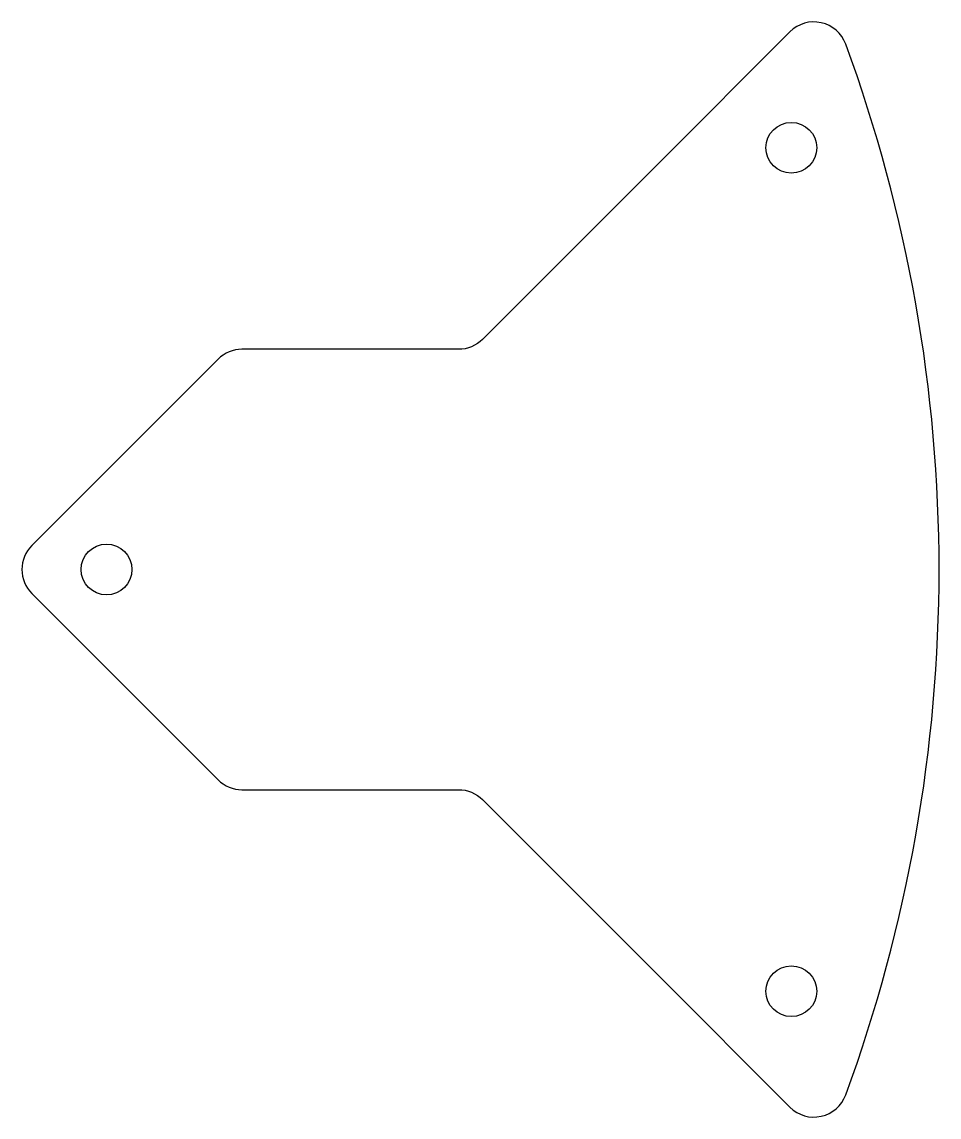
# Model space of a CAD drawing. Header units: millimetres. Extents: x 35.8 to 90, y -32.3 to 32.3.
import ezdxf

# ---------------------------------------------------------------- set-up
doc = ezdxf.new("R2010")
doc.units = ezdxf.units.MM
doc.layers.get('0').update_dxf_attribs({"linetype": 'CONTINUOUS'})

msp = doc.modelspace()

# ---------------------------------------------------------------- linework, layer by layer
msp.add_lwpolyline([(81.193, -31.747, 0.547696), (84.485, -31.022, 0.17779), (84.485, 31.022, 0.547696), (81.193, 31.747), (73.487, 24.04), (63.032, 13.586, -0.198912), (61.618, 13), (48.828, 13, 0.198912), (47.414, 12.414), (36.414, 1.414, 0.414214), (36.414, -1.414), (47.414, -12.414, 0.198912), (48.828, -13), (61.618, -13, -0.198912), (63.032, -13.586), (73.487, -24.04)], format="xyb", close=True)
for centre in [(81.271, 24.902), (81.271, 24.902), (40.828, 0), (81.271, -24.902)]:
    msp.add_circle(centre, 1.5)

doc.saveas('drawing.dxf')
